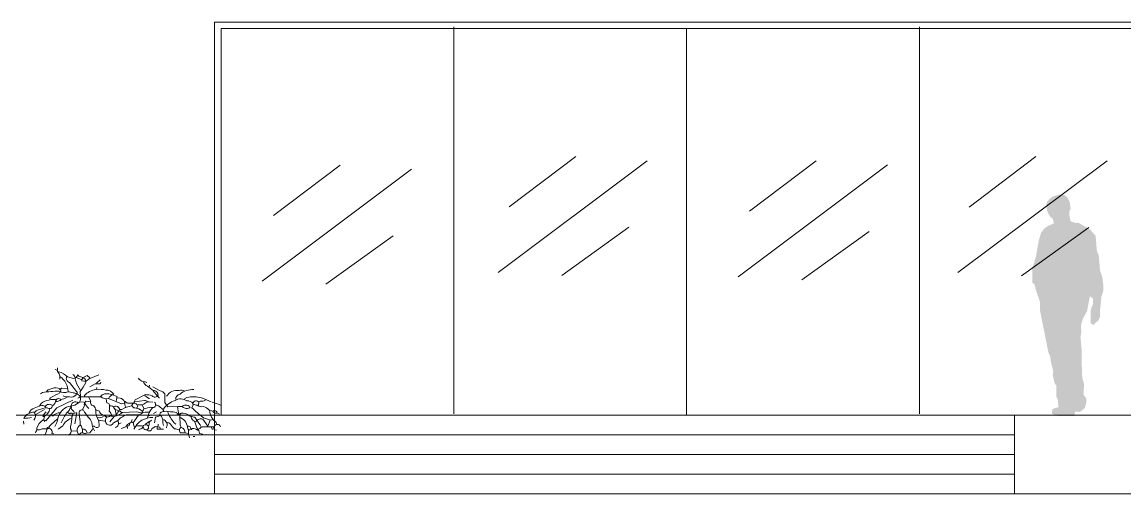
# Model space of a CAD drawing. Header units: inches. Extents: x 0 to 109, y 0 to 144.
# Drawn here: x 53.68 to 62.09, y 29.13 to 32.73 of the extents above; entities that cross this region are included whole.
import ezdxf

# ---------------------------------------------------------------- set-up
doc = ezdxf.new("R2010")
doc.units = ezdxf.units.IN
doc.header["$MEASUREMENT"] = 0
doc.layers.add('M_BRUSHES', color=104, linetype='Continuous', lineweight=5)
doc.layers.add('M_ELEV 2', color=251, linetype='Continuous', lineweight=15)
doc.layers.add('M_FURNITURE', color=250, linetype='Continuous', lineweight=5, transparency=0.1)

msp = doc.modelspace()

# ---------------------------------------------------------------- hatches: boundary and pattern name
at = {"layer": 'M_FURNITURE', "transparency": 33554633}
msp.add_hatch(color=8, dxfattribs=at).paths.add_polyline_path([(61.547, 31.4027), (61.5981, 31.4163), (61.6321, 31.4129), (61.6559, 31.3925), (61.6729, 31.3586), (61.6797, 31.3076), (61.6695, 31.2872), (61.6695, 31.26), (61.6797, 31.2124), (61.7205, 31.1988), (61.7375, 31.2022), (61.8294, 31.1478), (61.8702, 31.1002), (61.8804, 30.9813), (61.894, 30.9541), (61.9042, 30.8351), (61.9212, 30.7875), (61.928, 30.7331), (61.928, 30.6788), (61.9144, 30.638), (61.911, 30.5972), (61.9042, 30.536), (61.9042, 30.485), (61.8906, 30.4544), (61.8668, 30.4374), (61.8566, 30.4204), (61.8328, 30.434), (61.8328, 30.502), (61.8328, 30.5394), (61.8498, 30.5802), (61.8498, 30.621), (61.8328, 30.638), (61.826, 30.638), (61.8056, 30.5292), (61.7716, 30.4646), (61.758, 30.4136), (61.7614, 30.3661), (61.7545, 30.3287), (61.7648, 30.2233), (61.7648, 30.1111), (61.7682, 30.0194), (61.7818, 29.9718), (61.7784, 29.8868), (61.7988, 29.863), (61.7988, 29.8256), (61.7886, 29.7882), (61.7511, 29.7576), (61.7137, 29.761), (61.7103, 29.7406), (61.7103, 29.727), (61.5845, 29.727), (61.5368, 29.744), (61.5402, 29.7799), (61.5879, 29.795), (61.5845, 29.8256), (61.5811, 29.8562), (61.5709, 29.8732), (61.5709, 29.9582), (61.5573, 29.9752), (61.5436, 30.0363), (61.547, 30.0703), (61.53, 30.1349), (61.5232, 30.1825), (61.5096, 30.2131), (61.445, 30.536), (61.445, 30.6006), (61.4178, 30.6788), (61.4042, 30.7297), (61.3872, 30.7433), (61.3872, 30.8521), (61.3974, 30.8827), (61.4178, 30.9541), (61.4246, 30.9983), (61.4373, 31.0664), (61.4548, 31.126), (61.4794, 31.1575), (61.5109, 31.1786), (61.525, 31.1838), (61.552, 31.1964), (61.5437, 31.2302), (61.5241, 31.2468), (61.5135, 31.2628), (61.5012, 31.2909), (61.4977, 31.3109), (61.497, 31.339), (61.4984, 31.3589), (61.5226, 31.3859)])

# ---------------------------------------------------------------- linework, layer by layer
at = {"layer": 'M_BRUSHES'}
for points in [[(53.936, 30.081), (53.9492, 30.0759)], [(53.9857, 29.9411), (53.9806, 29.9279)], [(54.1418, 30.008), (54.1378, 30.0039)], [(54.1418, 30.008), (54.1439, 30.009), (54.1418, 30.009), (54.1418, 30.008)], [(54.2807, 30.0029), (54.2503, 29.9776)], [(54.6568, 29.9624), (54.6538, 29.9492)], [(54.6213, 29.8843), (54.6507, 29.86), (54.6558, 29.86)], [(53.785, 29.7353), (53.8559, 29.7758)], [(54.0709, 29.8478), (53.9502, 29.788), (53.8661, 29.6907), (53.8539, 29.6947)], [(54.1266, 29.8346), (54.154, 29.8326)], [(54.3943, 29.7758), (54.4237, 29.7667)], [(54.2706, 29.6947), (54.3162, 29.6866)], [(54.4287, 29.7657), (54.4439, 29.7515)], [(54.5169, 29.6795), (54.524, 29.6998)], [(54.67, 29.6947), (54.6568, 29.6826)], [(54.7085, 29.7586), (54.6862, 29.7454)], [(53.6937, 29.6866), (53.6978, 29.6643)], [(54.4399, 29.6755), (54.4196, 29.6643)], [(54.6254, 29.6643), (54.6528, 29.6856), (54.6528, 29.6572), (54.6477, 29.6532)], [(54.9539, 29.6217), (54.9539, 29.5944)], [(55.1292, 29.639), (55.1323, 29.6258), (55.1424, 29.6258)], [(54.9883, 29.5711), (55.0015, 29.5711)]]:
    msp.add_lwpolyline(points, dxfattribs=at)
for points in [[(53.9533, 30.0931), (53.9543, 30.0648, -0.312363), (53.9604, 30.0597, -0.175201), (53.9725, 30.007)], [(53.9624, 30.0627, -0.162277), (54.0293, 30.0252), (54.0861, 30.011)], [(53.9725, 30.0283, -0.247131), (54.0354, 29.9127)], [(54.0992, 29.8944, 0.527451), (54.0992, 29.9137), (54.0445, 29.9826, -0.420624), (54.0232, 30.0252)], [(54.0709, 30.0445, -0.261322), (54.084, 30.0303), (54.0901, 30.0191), (54.0942, 30.0212), (54.0901, 30.01, 0.068298), (54.0992, 29.9755), (54.1297, 29.9208)], [(54.1094, 29.864, 0.105667), (54.1297, 29.8762), (54.1276, 29.9147, 0.0345), (54.1692, 29.9826, 0.461777), (54.1398, 30.0222, -0.115448), (54.1114, 30.0354), (54.1094, 30.0425, -0.192581), (54.0942, 30.0222), (54.0901, 30.0212, -0.132248), (54.1043, 30.0171), (54.1398, 30.0019, 0.489075), (54.1408, 29.9958, 0.382553), (54.1945, 30.011), (54.2706, 30.0404)], [(54.1479, 30.0191, 0.720749), (54.1469, 30.012), (54.157, 30.0212), (54.155, 30.0232), (54.1804, 30.0354), (54.2006, 30.0171)], [(53.8712, 29.9127, -0.249786), (53.8995, 29.9309, -0.196625), (53.9604, 29.9391), (54.0313, 29.936)], [(54.2858, 29.9847, -0.078461), (54.2777, 29.9715), (54.2402, 29.9725), (54.2016, 29.9502)], [(54.2533, 29.9451), (54.2503, 29.9289, -0.098709), (54.3233, 29.9238, -0.303024), (54.3831, 29.8924), (54.374, 29.8884), (54.4084, 29.8762), (54.4074, 29.8711)], [(54.6102, 29.9847, 0.267624), (54.6416, 29.9553), (54.6842, 29.9208, -0.464905), (54.7207, 29.8853, -0.535172), (54.6751, 29.8813, 0.031677), (54.6264, 29.8914), (54.5453, 29.8509), (54.5423, 29.8387)], [(54.5767, 30.0161), (54.5727, 30.009, 0.018082), (54.6071, 29.9887, -0.141937), (54.6365, 29.9816)], [(54.8778, 29.7495), (54.8697, 29.7992), (54.7967, 29.7961), (54.7734, 29.8296, 0.033295), (54.7714, 29.8955, 0.173203), (54.7369, 29.9198), (54.6822, 29.9492)], [(53.7738, 29.6947, 0.332352), (53.7789, 29.7525, -0.185669), (53.8103, 29.7738, -0.083557), (53.8762, 29.79, 0.656815), (53.9147, 29.8042, 0.199097), (53.9391, 29.8356), (53.9421, 29.8377, -0.315216), (53.9492, 29.8539, -0.40065), (53.9583, 29.859), (53.9796, 29.8539)], [(53.934, 29.6471, 0.111557), (53.9573, 29.711, -0.232605), (54.0374, 29.8002), (54.0861, 29.8103), (54.1226, 29.8326, 0.152542), (54.1276, 29.8772, 0.18486), (54.0992, 29.8944, 0.173203), (54.0739, 29.9036, 0.04808), (54.0334, 29.9117, -0.261169), (53.9675, 29.9167, 0.018753), (53.8387, 29.9066), (53.8235, 29.8955)], [(53.9796, 29.9198, 0.099014), (53.9725, 29.9036, 0.005859), (53.9005, 29.865), (53.8935, 29.8539)], [(54.0232, 29.8671, -0.048447), (53.9796, 29.8509, -0.145767), (53.9512, 29.8367), (53.9441, 29.8367)], [(53.9664, 29.9309, -0.467148), (53.9796, 29.9147), (53.9796, 29.9107)], [(54.0972, 29.8894, -0.289017), (54.0465, 29.8732, -0.142853), (53.9969, 29.8803)], [(54.1226, 29.8732), (54.2848, 29.8721, 0.198715), (54.3426, 29.86), (54.4419, 29.8194), (54.4622, 29.8235)], [(54.2473, 29.9289, 0.182465), (54.1601, 29.8823), (54.1601, 29.8782)], [(54.1925, 29.8671), (54.2077, 29.8387, 0.512009), (54.2321, 29.8032, -0.063492), (54.2483, 29.7718), (54.2746, 29.7637, 0.257919), (54.299, 29.7363, 0.043488), (54.3263, 29.7231), (54.3284, 29.7231)], [(54.2827, 29.8732, -0.535172), (54.2888, 29.8813, -0.211533), (54.3213, 29.8955, -0.112198), (54.3669, 29.8904)], [(54.3243, 29.8559), (54.3294, 29.8275), (54.3456, 29.8225, -0.182709), (54.3497, 29.7768), (54.3476, 29.7627, -0.200302), (54.3679, 29.7292)], [(54.374, 29.8904, 0.121719), (54.3456, 29.864), (54.3426, 29.86)], [(54.4003, 29.8367), (54.4064, 29.8681), (54.4095, 29.864, -0.501495), (54.4683, 29.8133), (54.4723, 29.7951)], [(54.6832, 29.9188, 0.02713), (54.7288, 29.8661), (54.7318, 29.865)], [(54.9873, 29.8215, 0.27327), (54.9407, 29.8417, 0.292038), (54.8505, 29.8458, 0.151703), (54.7612, 29.7799)], [(54.9245, 29.9157, 0.300995), (54.8809, 29.9208, 0.322571), (54.7866, 29.8772)], [(54.8555, 29.8519, -0.391388), (54.889, 29.8934, -0.203217), (54.9934, 29.9279)], [(55.1262, 29.8336, 0.021805), (55.0532, 29.865, 0.134811), (54.9407, 29.8681), (54.9184, 29.8559)], [(53.7383, 29.7515, -0.195435), (53.7769, 29.786, -0.011139), (53.8265, 29.8083, -0.068222), (53.858, 29.8022), (53.863, 29.7931)], [(53.8205, 29.8073, -0.246109), (53.8732, 29.8438, -0.119476), (53.9381, 29.8519), (53.9401, 29.8458)], [(53.8965, 29.7829, -0.216507), (53.8529, 29.7231), (53.8499, 29.7231), (53.8519, 29.7241), (53.8519, 29.7231)], [(53.86, 29.7992, -0.420807), (53.9147, 29.8083)], [(54.0597, 29.8042, 0.080353), (54.0526, 29.789, -0.101501), (54.0334, 29.7586)], [(54.1114, 29.8255, 0.794815), (54.0597, 29.7951, 0.4142), (54.0719, 29.7687, -0.333328), (54.082, 29.7525)], [(54.2351, 29.6146, -0.134003), (54.2168, 29.6765, 0.079666), (54.1915, 29.716, -0.082458), (54.153, 29.7718, 0.664612), (54.1205, 29.7434, -0.028061), (54.1266, 29.6633, 0.4142), (54.1286, 29.6572), (54.1307, 29.6572, -0.075592), (54.1428, 29.6299)], [(54.2057, 29.8336), (54.1712, 29.8397, 0.348206), (54.1601, 29.8042), (54.1449, 29.7758)], [(54.1925, 29.7839, -0.054718), (54.1611, 29.8265, 0.236053), (54.1601, 29.8316)], [(54.6001, 29.8123), (54.6132, 29.7829, 0.07106), (54.599, 29.7495, -0.275696), (54.5605, 29.7363), (54.4774, 29.7353, 0.101349), (54.4084, 29.6886, 0.062256), (54.3821, 29.6734, -0.904297), (54.3203, 29.6988), (54.3284, 29.7191, -0.382629), (54.3182, 29.7251), (54.3213, 29.7262), (54.3294, 29.7191, 0.140793), (54.3557, 29.7272, -0.084747), (54.3811, 29.7211), (54.3831, 29.7191)], [(54.3517, 29.8042, -0.090164), (54.374, 29.8022), (54.377, 29.7981)], [(54.3943, 29.7758), (54.4014, 29.7383, 0.008759), (54.4277, 29.7728, 0.638138), (54.3801, 29.7941), (54.3943, 29.7758)], [(54.4622, 29.8397, -0.055847), (54.4885, 29.8235), (54.5281, 29.8235), (54.5291, 29.8204, 0.090164), (54.519, 29.8042, 0.096649), (54.446, 29.7758), (54.4308, 29.7758)], [(54.523, 29.8042, 0.32045), (54.5433, 29.789, -0.126938), (54.6001, 29.7647)], [(54.6406, 29.8346, 0.356949), (54.6173, 29.8438), (54.5402, 29.8356, 0.120438), (54.5331, 29.8235, -0.395447), (54.5666, 29.8022), (54.5565, 29.7839)], [(54.5686, 29.8123, 0.236053), (54.6254, 29.8265, -0.236053), (54.6538, 29.8336), (54.6812, 29.8326)], [(54.6153, 29.7809, -0.032562), (54.667, 29.7941, 0.473877), (54.7035, 29.8083, -0.340118), (54.7308, 29.7981), (54.7552, 29.7799), (54.7582, 29.7799, 0.141068), (54.7653, 29.7647)], [(54.6781, 29.788, 0.120438), (54.6487, 29.7393), (54.6416, 29.715)], [(54.7024, 29.8083, 0.253922), (54.6933, 29.8316)], [(54.8748, 29.7992), (54.9072, 29.7981, 0.42926), (54.966, 29.7951, -0.162277), (54.9579, 29.8012, 0.241379), (54.9214, 29.8083, 0.236053), (54.9062, 29.8042)], [(55.0289, 29.8346, 0.804245), (54.9883, 29.8123), (54.9782, 29.79, 0.038712), (55.0623, 29.718, 0.4142), (55.0674, 29.713), (55.1201, 29.6947), (55.1384, 29.6998)], [(54.9883, 29.8164, 0.084366), (55.0198, 29.8083, 0.159897), (55.0684, 29.7981, -0.117737), (55.109, 29.7738), (55.1353, 29.7627, -0.579712), (55.1738, 29.7474), (55.1901, 29.7404)], [(55.0836, 29.8478, -0.137939), (55.041, 29.8397, 0.4142), (55.0319, 29.8316), (55.0289, 29.8083)], [(55.1323, 29.8316, -0.089844), (55.1961, 29.8093)], [(53.7566, 29.715, -0.034103), (53.6978, 29.7089, -0.285873), (53.7779, 29.7556)], [(53.786, 29.5974, 0.086166), (53.7971, 29.6329, -0.189377), (53.8458, 29.6968, -0.310577), (53.8559, 29.6826)], [(53.8671, 29.7586), (53.8448, 29.7322), (53.8478, 29.7282), (53.8428, 29.7241, -0.056946), (53.8549, 29.7201, -0.108856), (53.8509, 29.7049), (53.8488, 29.6988)], [(53.9563, 29.7059, 0.02301), (53.8904, 29.6451), (53.8904, 29.6339)], [(53.9756, 29.7515, 0.205933), (53.9208, 29.7272), (53.9097, 29.7272)], [(54.0597, 29.7079, 0.200272), (53.9948, 29.6522), (53.9604, 29.6258)], [(53.9817, 29.6755, -0.030975), (54.0263, 29.7535), (54.0273, 29.7556), (54.0475, 29.7444, -1.148773), (54.0638, 29.7221, -0.050674), (54.0536, 29.6461, 0.28447), (54.0577, 29.6248, -0.404129), (54.0354, 29.5802)], [(54.0729, 29.7424, -0.17128), (54.1013, 29.7505), (54.0861, 29.6674)], [(54.2462, 29.7708, 0.149765), (54.2706, 29.6886), (54.2716, 29.6491, -0.600372), (54.2361, 29.6481), (54.225, 29.6501)], [(54.305, 29.7231, -0.184021), (54.2594, 29.715)], [(54.6538, 29.7556, 0.06424), (54.5919, 29.7515), (54.5575, 29.7586), (54.45, 29.7545, -0.107498), (54.3861, 29.7221), (54.3527, 29.6826)], [(54.4115, 29.6907, -0.544022), (54.3943, 29.639)], [(54.522, 29.6785), (54.523, 29.6775), (54.523, 29.6795, 0.449051), (54.5413, 29.6886), (54.5717, 29.7322)], [(54.6822, 29.715, 0.140518), (54.597, 29.6937, 0.144699), (54.5402, 29.6319), (54.5352, 29.6258)], [(54.6457, 29.7272, 0.099014), (54.669, 29.7363)], [(54.6933, 29.6755), (54.7004, 29.716), (54.6994, 29.7191, 0.06102), (54.7359, 29.7302, -0.419418), (54.7521, 29.7596, -0.100098), (54.8129, 29.7596, -0.065552), (54.8606, 29.7525, 0.302765), (54.8819, 29.7444), (54.8849, 29.7434), (54.888, 29.7434, 0.011902), (54.889, 29.6603), (54.8961, 29.639, -0.370575), (54.9275, 29.5974)], [(54.7389, 29.7312), (54.742, 29.7312, -0.072708), (54.7582, 29.6947, 0.082748), (54.7612, 29.6542)], [(54.7582, 29.6998, -0.489075), (54.7866, 29.642), (54.7866, 29.6369)], [(54.7947, 29.7586, 0.093414), (54.8434, 29.6745), (54.8555, 29.6643)], [(54.8667, 29.7434, 0.555725), (54.8961, 29.7474, -0.208984), (54.9589, 29.7292), (54.9691, 29.7251)], [(54.891, 29.715, -0.310455), (54.9468, 29.6278, 0.51123), (54.9822, 29.6319, -0.113205), (55.0228, 29.6187, -0.065247), (55.0562, 29.643), (55.1394, 29.643)], [(55.1181, 29.6947), (55.1009, 29.6481), (55.0633, 29.7018, 0.429459), (55.0116, 29.6826, -0.350479), (54.9721, 29.7241, -0.016891), (55.0005, 29.717, -0.022614), (55.0431, 29.6582), (55.0492, 29.643)], [(55.114, 29.7687, 0.208511), (55.1637, 29.6775), (55.1657, 29.6663)], [(55.1374, 29.7637, 0.083221), (55.1586, 29.7474), (55.1688, 29.7474)], [(53.7971, 29.6217, 0.146759), (53.8367, 29.6278), (53.8813, 29.6299), (53.8772, 29.6309, -0.65564), (53.9107, 29.5934), (53.9117, 29.5923), (53.9259, 29.5913)], [(53.8904, 29.643), (53.8752, 29.638, -0.091278), (53.861, 29.5852)], [(54.1276, 29.6572, 0.257034), (54.1033, 29.6146), (54.0597, 29.6106)], [(54.1043, 29.6106, 0.127258), (54.1165, 29.5842, -0.078461), (54.1428, 29.6005), (54.1449, 29.6015, 0.432434), (54.1753, 29.5964), (54.2016, 29.5984), (54.2229, 29.6278)], [(54.1793, 29.5974, 0.436615), (54.1439, 29.6268), (54.1449, 29.6045)], [(54.5037, 29.6724, 0.225876), (54.4764, 29.643), (54.4399, 29.6319)], [(54.4875, 29.6319, -0.099014), (54.4896, 29.6522, 0.548477), (54.5027, 29.6653, -0.323349), (54.5159, 29.6785), (54.5179, 29.6795), (54.5321, 29.6745), (54.5413, 29.639)], [(54.6051, 29.6491, 0.090164), (54.5818, 29.6511), (54.5565, 29.6511)], [(54.6365, 29.6258), (54.6376, 29.6238, 0.868378), (54.6284, 29.6592, 0.363174), (54.6011, 29.639, -0.495789), (54.5879, 29.6278), (54.5717, 29.6217)], [(54.6041, 29.644, 0.535172), (54.6071, 29.639), (54.6102, 29.638, 0.468109), (54.6376, 29.6217, 0.714279), (54.673, 29.6288), (54.6984, 29.6471), (54.7339, 29.642), (54.7359, 29.6299)], [(54.7217, 29.6643, -0.315216), (54.7146, 29.642), (54.7146, 29.6258), (54.7623, 29.6258)], [(54.7876, 29.6755, -0.4142), (54.816, 29.6633, 0.030182), (54.8474, 29.6278, -0.139328), (54.8809, 29.6207), (54.8839, 29.6197)], [(54.8951, 29.639, 0.486359), (54.893, 29.5974, -0.109772), (54.9508, 29.5913), (54.9539, 29.5903), (54.9599, 29.5599)], [(54.9427, 29.6511, -0.062256), (54.965, 29.6451), (54.9711, 29.6278)], [(55.0015, 29.6826), (55.0167, 29.6369, -0.179657), (55.037, 29.5934), (55.0613, 29.5883)], [(55.2002, 29.6471, -0.291199), (55.1931, 29.6542, 0.541382), (55.1475, 29.643), (55.1424, 29.642, 0.137939), (55.1515, 29.6207), (55.1657, 29.6187)]]:
    msp.add_lwpolyline(points, format="xyb", dxfattribs=at)
at = {"layer": 'M_ELEV 2'}
for p, q in [((56.9768, 32.6944), (56.9768, 29.7444)), ((58.7518, 32.6821), (58.7518, 29.7321)), ((60.5268, 32.6944), (60.5268, 29.7444)), ((57.3987, 31.3213), (57.9075, 31.7055)), ((55.6005, 31.2564), (56.1093, 31.6406)), ((57.3133, 30.8207), (58.4513, 31.6744)), ((59.1457, 30.7881), (60.2836, 31.6418)), ((59.2311, 31.2887), (59.7399, 31.6729)), ((60.8205, 30.8205), (61.9585, 31.6743)), ((60.906, 31.3211), (61.4148, 31.7053)), ((55.5151, 30.7558), (56.6531, 31.6096)), ((57.7988, 30.7974), (58.3115, 31.1661)), ((59.6312, 30.7648), (60.1438, 31.1335)), ((61.306, 30.7972), (61.8187, 31.1659)), ((56.0006, 30.7326), (56.5132, 31.1012)), ((96.4723, 29.7321), (11.8267, 29.7321)), ((55.1515, 29.5821), (55.1518, 29.7321)), ((61.2515, 29.1321), (61.2515, 29.7321)), ((42.761, 29.5821), (55.1515, 29.5821)), ((55.1515, 29.5821), (55.1515, 29.1321)), ((61.2515, 29.5821), (55.1515, 29.5821)), ((61.2515, 29.4321), (55.1515, 29.4321)), ((61.2515, 29.2821), (55.1515, 29.2821)), ((11.8267, 29.1321), (96.4723, 29.1321))]:
    msp.add_line(p, q, dxfattribs=at)
for points in [[(55.1518, 29.7321), (55.1518, 32.7321), (62.3518, 32.7321), (62.3518, 29.7321)], [(55.2018, 29.7321), (55.2018, 32.6821), (62.3018, 32.6821), (62.3018, 30.6321)]]:
    msp.add_lwpolyline(points, dxfattribs=at)

doc.saveas('drawing.dxf')
